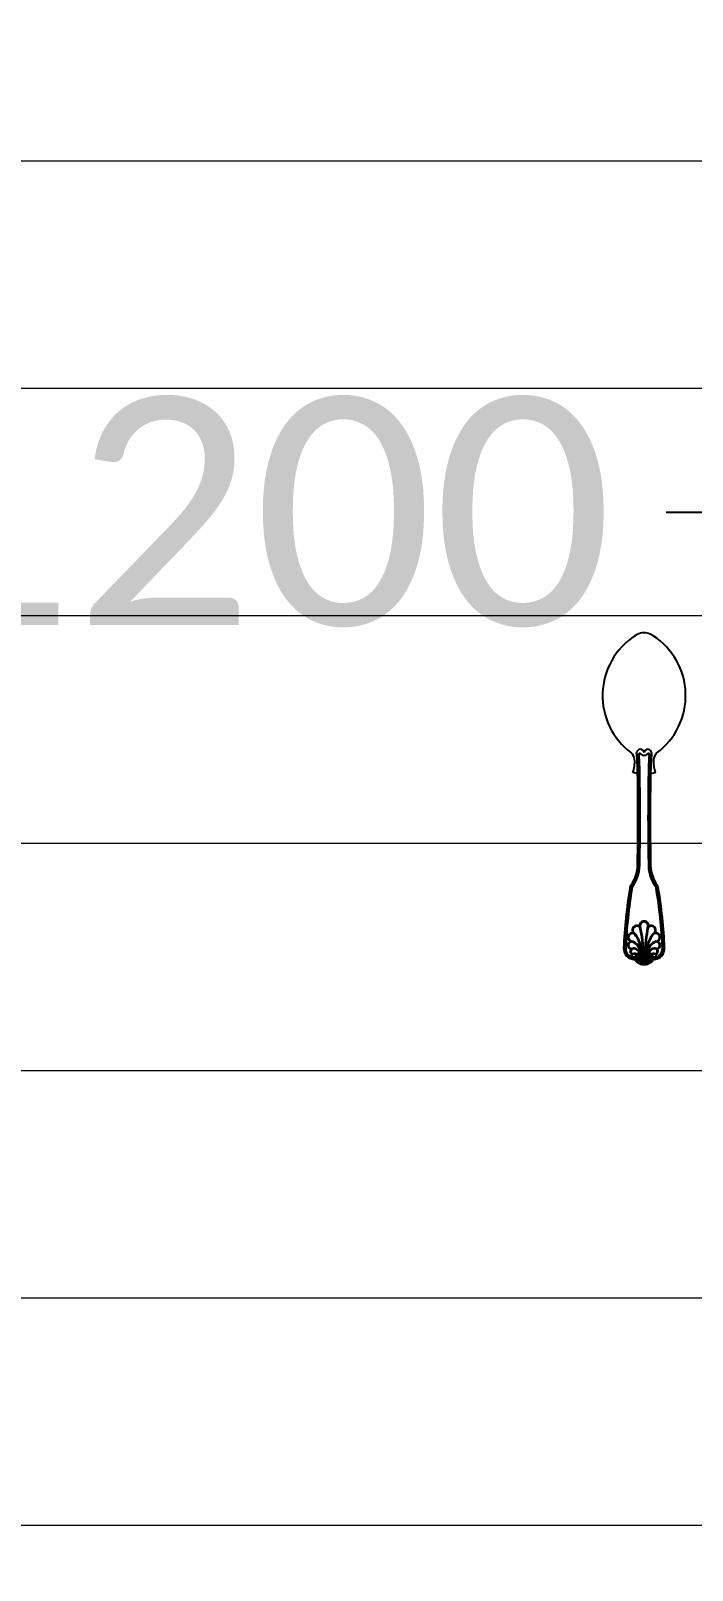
# Model space of a CAD drawing. Header units: millimetres. Extents: x -18512 to 101824, y -95768 to 52898.
# Drawn here: x 32313 to 32604, y -52772 to -52095 of the extents above; entities that cross this region are included whole.
import ezdxf

# ---------------------------------------------------------------- set-up
doc = ezdxf.new("R2010")
doc.units = ezdxf.units.MM
doc.header["$LTSCALE"] = 25
doc.header["$PDMODE"] = 3
doc.layers.get('0').update_dxf_attribs({"color": 254, "lineweight": 0})
doc.layers.get('Defpoints').update_dxf_attribs({"lineweight": 0})
doc.layers.add('1547 I-StB-p-00-GA$0$WD-FURNITURE-DETAIL', color=126, linetype='Continuous')
doc.layers.add('I-WALL', color=2, linetype='Continuous', lineweight=9)
doc.layers.add('wood flooring', color=8, linetype='Continuous', lineweight=13)
doc.styles.add('FW_Calibri', font='calibri.ttf')
doc.dimstyles.new('1-50', dxfattribs={"dimscale": 50, "dimtxt": 2, "dimasz": 1.2, "dimexe": 1.25, "dimexo": 0.625, "dimtad": 1, "dimdec": 0, "dimtxsty": 'FW_Calibri', "dimblk": 'ARCHTICK', "dimcen": 2.5, "dimdle": 1.5, "dimadec": 0, "dimazin": 0, "dimtfac": 1, "dimtdec": 0, "dimtmove": 0, "dimatfit": 3, "dimfxl": 6, "dimfxlon": 1, "dimarcsym": 0})

# ---------------------------------------------------------------- blocks, each defined once
blk = doc.blocks.new('_ArchTick')
at = {"color": 0, "linetype": 'ByBlock', "const_width": 0.15}
blk.add_lwpolyline([(-0.5, -0.5), (0.5, 0.5)], dxfattribs=at)
blk = doc.blocks.new('*D438')
at = {"layer": 'Defpoints', "color": 0, "transparency": 16777216}
for p in [(33011.55, -52307.13), (31811.55, -52401.28), (33011.55, -52401.28)]:
    blk.add_point(p, dxfattribs=at)
at = {"layer": 'I-WALL', "color": 0, "lineweight": -2, "transparency": 16777216}
for p, q in [((31811.55, -52370.03), (31811.55, -52244.63)), ((33011.55, -52370.03), (33011.55, -52244.63)), ((31736.55, -52307.13), (32230.03, -52307.13)), ((33086.55, -52307.13), (32593.07, -52307.13))]:
    blk.add_line(p, q, dxfattribs=at)
at = {"layer": 'I-WALL', "color": 0, "lineweight": -2, "transparency": 16777216, "xscale": 59.99999999999995, "yscale": 59.99999999999995, "zscale": 59.99999999999995, "rotation": 180}
blk.add_blockref('_ArchTick', (31811.55, -52307.13), dxfattribs=at)
at = {"layer": 'I-WALL', "color": 0, "lineweight": -2, "transparency": 16777216, "xscale": 59.99999999999995, "yscale": 59.99999999999995, "zscale": 59.99999999999995}
blk.add_blockref('_ArchTick', (33011.55, -52307.13), dxfattribs=at)
at = {"layer": 'I-WALL', "color": 0, "transparency": 16777216, "insert": (32411.55, -52307.13), "char_height": 100, "attachment_point": 5, "style": 'FW_Calibri'}
blk.add_mtext('1200', dxfattribs=at)

msp = doc.modelspace()

# ---------------------------------------------------------------- hatches: boundary and pattern name
at = {"layer": 'wood flooring'}
h = msp.add_hatch(dxfattribs=at)
h.set_pattern_fill('_USER', color=256, scale=100, pattern_type=0)
h.set_pattern_definition([(360, (338285.01, 171947.46), (-2e-14, 100), [])])
h.paths.add_polyline_path([(33755.49, -49171.88), (31012.89, -49171.88), (31012.89, -49811.47), (31012.89, -62446.88), (32698.09, -62446.88), (32698.09, -63146.88), (33808.09, -63146.88)])

# ---------------------------------------------------------------- linework, layer by layer
at = {"layer": '1547 I-StB-p-00-GA$0$WD-FURNITURE-DETAIL'}
for p, q in [((32580.45, -52421.94), (32578.37, -52421.47)), ((32586.19, -52421.92), (32588.26, -52421.44)), ((32581.06, -52501.04), (32579.63, -52503.97)), ((32581.36, -52501.02), (32580.04, -52504.42)), ((32581.65, -52500.99), (32580.5, -52504.8)), ((32581.95, -52500.98), (32581, -52505.12)), ((32582.26, -52500.96), (32581.52, -52505.37)), ((32582.56, -52500.95), (32582.04, -52505.55)), ((32582.56, -52505.66), (32582.86, -52500.95)), ((32583.17, -52500.95), (32583.07, -52505.71)), ((32583.47, -52500.95), (32583.56, -52505.71)), ((32584.07, -52505.66), (32583.77, -52500.95)), ((32584.07, -52500.95), (32584.59, -52505.55)), ((32584.38, -52500.96), (32585.12, -52505.37)), ((32584.68, -52500.98), (32585.63, -52505.12)), ((32584.98, -52500.99), (32586.13, -52504.8)), ((32585.28, -52501.02), (32586.6, -52504.42)), ((32585.58, -52501.04), (32587.01, -52503.97)), ((32586.5, -52501.15), (32586.5, -52501.52))]:
    msp.add_line(p, q, dxfattribs=at)
for centre in [(32578.87, -52501.93), (32587.77, -52501.93)]:
    msp.add_circle(centre, 0.781, dxfattribs=at)
for centre, radius, start, end in [((32596.34, -52387.67), 31.32, 122.94459, 233.39314), ((32584.09, -52368.81), 8.83, 115.41403, 123.19798), ((32583.32, -52365.96), 5.94, 90, 120.46252), ((32582.54, -52368.81), 8.83, 49.80875, 84.95152), ((32570.29, -52387.67), 31.32, 306.60686, 57.05541), ((32573.93, -52416.54), 5.28, 8.97519, 44.97571), ((32564.75, -52416.7), 14.43, 340.71283, 3.9014), ((32581.68, -52412.9), 1.64, 0, 180), ((32478.52, -52422.03), 101.92, 0.06408, 5.14105), ((32581.41, -52413.92), 0.791, 45.54419, 178.5176), ((32478.52, -52422.03), 102.42, 0.06408, 4.55624), ((32581.73, -52413.95), 0.624, 66.40917, 175.97071), ((32478.52, -52422.03), 102.91, 0.06408, 4.53015), ((32478.52, -52422.03), 102.91, 0.06408, 4.53015), ((32583.29, -52412.2), 1.76, 220.78539, 270.76087), ((32583.29, -52412.2), 1.76, 220.78539, 270.76087), ((32584.96, -52412.9), 1.64, 0, 180), ((32583.34, -52412.2), 1.76, 269.23913, 319.21461), ((32584.9, -52413.95), 0.624, 4.02929, 113.59083), ((32585.23, -52413.92), 0.791, 1.4824, 134.45581), ((32688.11, -52422.03), 102.91, 175.46985, 179.93592), ((32688.11, -52422.03), 102.42, 175.44376, 179.93592), ((32688.11, -52422.03), 101.92, 174.85895, 179.93592), ((32592.7, -52416.54), 5.28, 135.02429, 180.53007), ((32601.85, -52416.59), 14.43, 179.38801, 199.62385), ((31506.86, -52441.29), 1073.76, 358.95547, 1.03375), ((31506.86, -52441.29), 1074.25, 358.95547, 1.03375), ((31506.86, -52441.29), 1074.74, 358.95547, 1.03375), ((33659.77, -52441.39), 1074.74, 178.96086, 181.03914), ((33659.77, -52441.39), 1074.25, 178.96086, 181.03914), ((33659.77, -52441.39), 1073.76, 178.96086, 181.03914), ((32564.42, -52461.77), 16.06, 323.91929, 3.21721), ((32564.42, -52461.77), 16.55, 323.91929, 3.21721), ((32564.42, -52461.77), 17.04, 323.91929, 3.21721), ((32602.22, -52461.77), 17.04, 176.78279, 216.08071), ((32602.22, -52461.77), 16.55, 176.78279, 216.08071), ((32602.22, -52461.77), 16.06, 176.78279, 216.08071), ((32786.49, -52507.36), 212.37, 170.39252, 177.67127), ((32786.49, -52507.36), 212.37, 170.39252, 177.67127), ((32786.49, -52507.36), 211.87, 170.39252, 177.67127), ((32786.49, -52507.36), 211.38, 170.39252, 177.67127), ((32578.72, -52472.19), 1.64, 143.91929, 170.39252), ((32578.72, -52472.19), 1.15, 143.91929, 170.39252), ((32578.72, -52472.19), 0.656, 143.91929, 170.39252), ((32587.92, -52472.19), 0.656, 9.60748, 36.08071), ((32380.15, -52507.36), 211.38, 2.32873, 9.60748), ((32587.92, -52472.19), 1.15, 9.60748, 36.08071), ((32380.15, -52507.36), 211.87, 2.32873, 9.60748), ((32587.92, -52472.19), 1.64, 9.60748, 36.08071), ((32380.15, -52507.36), 212.37, 2.32873, 9.60748), ((32380.15, -52507.36), 212.37, 2.32873, 9.60748), ((32580.1, -52490.74), 2.02, 52.8986, 217.59919), ((32580.1, -52490.74), 1.72, 36.21356, 239.93084), ((32583.32, -52488.84), 2.02, 351.76469, 180), ((32583.32, -52488.84), 2.02, 0, 188.23531), ((32522.64, -52502.64), 60.25, 1.6084, 12.37674), ((32583.32, -52488.84), 1.72, 335.43065, 180), ((32583.32, -52488.84), 1.72, 0, 204.56935), ((32522.96, -52502.61), 60.23, 1.5779, 12.51661), ((32643.67, -52502.61), 60.23, 167.48292, 178.42257), ((32644, -52502.64), 60.25, 167.62326, 178.3916), ((32586.53, -52490.74), 1.72, 300.06916, 143.78644), ((32586.53, -52490.74), 2.02, 322.40081, 127.1014), ((32577.91, -52497.44), 1.77, 109.52396, 255.27709), ((32577.91, -52497.44), 1.77, 109.52396, 255.27709), ((32578.23, -52493.97), 2.02, 82.26248, 243.26726), ((32578.23, -52493.97), 2.02, 82.26248, 243.26726), ((32577.91, -52497.44), 1.46, 88.78424, 269.55904), ((32577.91, -52497.44), 1.46, 88.78424, 269.55904), ((32578.23, -52493.97), 1.72, 61.63335, 260.55921), ((32578.23, -52493.97), 1.72, 61.63335, 260.55921), ((32576.46, -52500.95), 5.49, 359.99654, 74.28767), ((32576.46, -52500.95), 5.2, 0.03992, 73.34123), ((32567.78, -52501.57), 14.49, 2.46639, 38.97297), ((32567.8, -52501.57), 14.77, 2.39522, 39.23786), ((32598.83, -52501.57), 14.77, 140.76214, 177.62363), ((32598.85, -52501.57), 14.49, 141.02703, 177.58923), ((32590.17, -52500.95), 5.49, 105.71233, 180.28988), ((32590.18, -52500.95), 5.2, 106.65877, 180.45626), ((32588.4, -52493.97), 1.72, 279.44079, 118.36665), ((32588.4, -52493.97), 2.02, 296.73274, 97.73752), ((32588.72, -52497.44), 1.46, 270.44096, 91.21576), ((32588.72, -52497.44), 1.77, 284.72291, 70.47604), ((32579.03, -52498.91), 4.74, 177.81295, 265.67093), ((32579.01, -52498.92), 4.22, 177.67986, 265.98062), ((32579.01, -52498.92), 3.73, 177.67986, 262.20689), ((32578.74, -52500.06), 1.57, 144.40564, 249.71409), ((32578.74, -52500.06), 1.57, 144.40564, 249.71409), ((32578.74, -52500.06), 1.26, 144.40564, 255.31334), ((32578.66, -52500.14), 1.16, 125.58534, 257.93516), ((32578.2, -52499.7), 0.616, 111.92291, 142.63444), ((32578.82, -52501.27), 2.54, 5.80055, 111.10788), ((32578.82, -52501.27), 2.24, 5.80756, 111.99045), ((32579.17, -52502.18), 1.17, 328.61747, 146.0831), ((32578.71, -52501.94), 1.7, 258.6831, 329.85785), ((32578.71, -52501.94), 1.19, 258.22436, 329.85785), ((32578.77, -52502.17), 1.03, 339.08378, 84.7865), ((32583.32, -52500.95), 4.77, 212.72018, 219.34778), ((32579.83, -52504.2), 0.302, 132.97141, 312.97141), ((32583.08, -52523.02), 22.07, 89.38551, 98.53825), ((32580.27, -52504.61), 0.302, 140.21947, 320.21947), ((32580.75, -52504.96), 0.296, 147.39634, 327.39634), ((32583.55, -52523.02), 22.07, 81.46175, 90.61449), ((32587.82, -52501.28), 2.55, 69.00097, 173.95927), ((32587.9, -52501.34), 2.34, 71.02499, 172.72373), ((32585.88, -52504.96), 0.296, 212.60366, 32.60366), ((32586.36, -52504.61), 0.302, 219.78053, 39.78053), ((32587.46, -52502.18), 1.17, 33.9169, 211.38253), ((32587.93, -52501.94), 1.7, 210.14215, 281.3169), ((32586.8, -52504.2), 0.302, 227.02859, 47.02859), ((32587.86, -52502.17), 1.03, 95.2135, 200.91622), ((32587.93, -52501.94), 1.19, 210.14215, 269.67328), ((32583.32, -52500.95), 4.77, 320.65222, 327.27982), ((32587.63, -52498.92), 4.22, 274.01938, 2.32014), ((32587.6, -52498.91), 4.74, 274.32907, 2.18705), ((32587.63, -52498.92), 3.73, 277.79311, 2.32014), ((32587.89, -52500.06), 1.26, 284.68666, 35.59436), ((32587.89, -52500.06), 1.57, 290.28591, 35.59436), ((32588.43, -52499.7), 0.616, 37.36556, 68.07709), ((32581.26, -52505.24), 0.287, 154.39486, 334.39486), ((32581.78, -52505.46), 0.277, 161.16419, 341.16419), ((32582.3, -52505.6), 0.266, 167.68238, 347.68238), ((32582.81, -52505.69), 0.256, 173.94764, 353.94764), ((32583.32, -52505.71), 0.248, 177.67085, 2.32915), ((32583.82, -52505.69), 0.256, 186.05236, 6.05236), ((32584.33, -52505.6), 0.266, 192.31762, 12.31762), ((32584.85, -52505.46), 0.277, 198.83581, 18.83581), ((32585.37, -52505.24), 0.287, 205.60514, 25.60514)]:
    msp.add_arc(centre, radius, start, end, dxfattribs=at)

# ---------------------------------------------------------------- dimensions: what is measured, and where the dimension line sits
at = {"layer": 'I-WALL', "color": 1, "true_color": 0xf40b0b}
dim = msp.add_linear_dim(base=(33011.55, -52307.13), p1=(31811.55, -52401.28), p2=(33011.55, -52401.28), angle=180, dimstyle='1-50', dxfattribs=at)
dim.commit()
dim.dimension.update_dxf_attribs({"geometry": '*D438', "text_midpoint": (32411.55, -52307.13), "text_rotation": 270})

doc.saveas('drawing.dxf')
